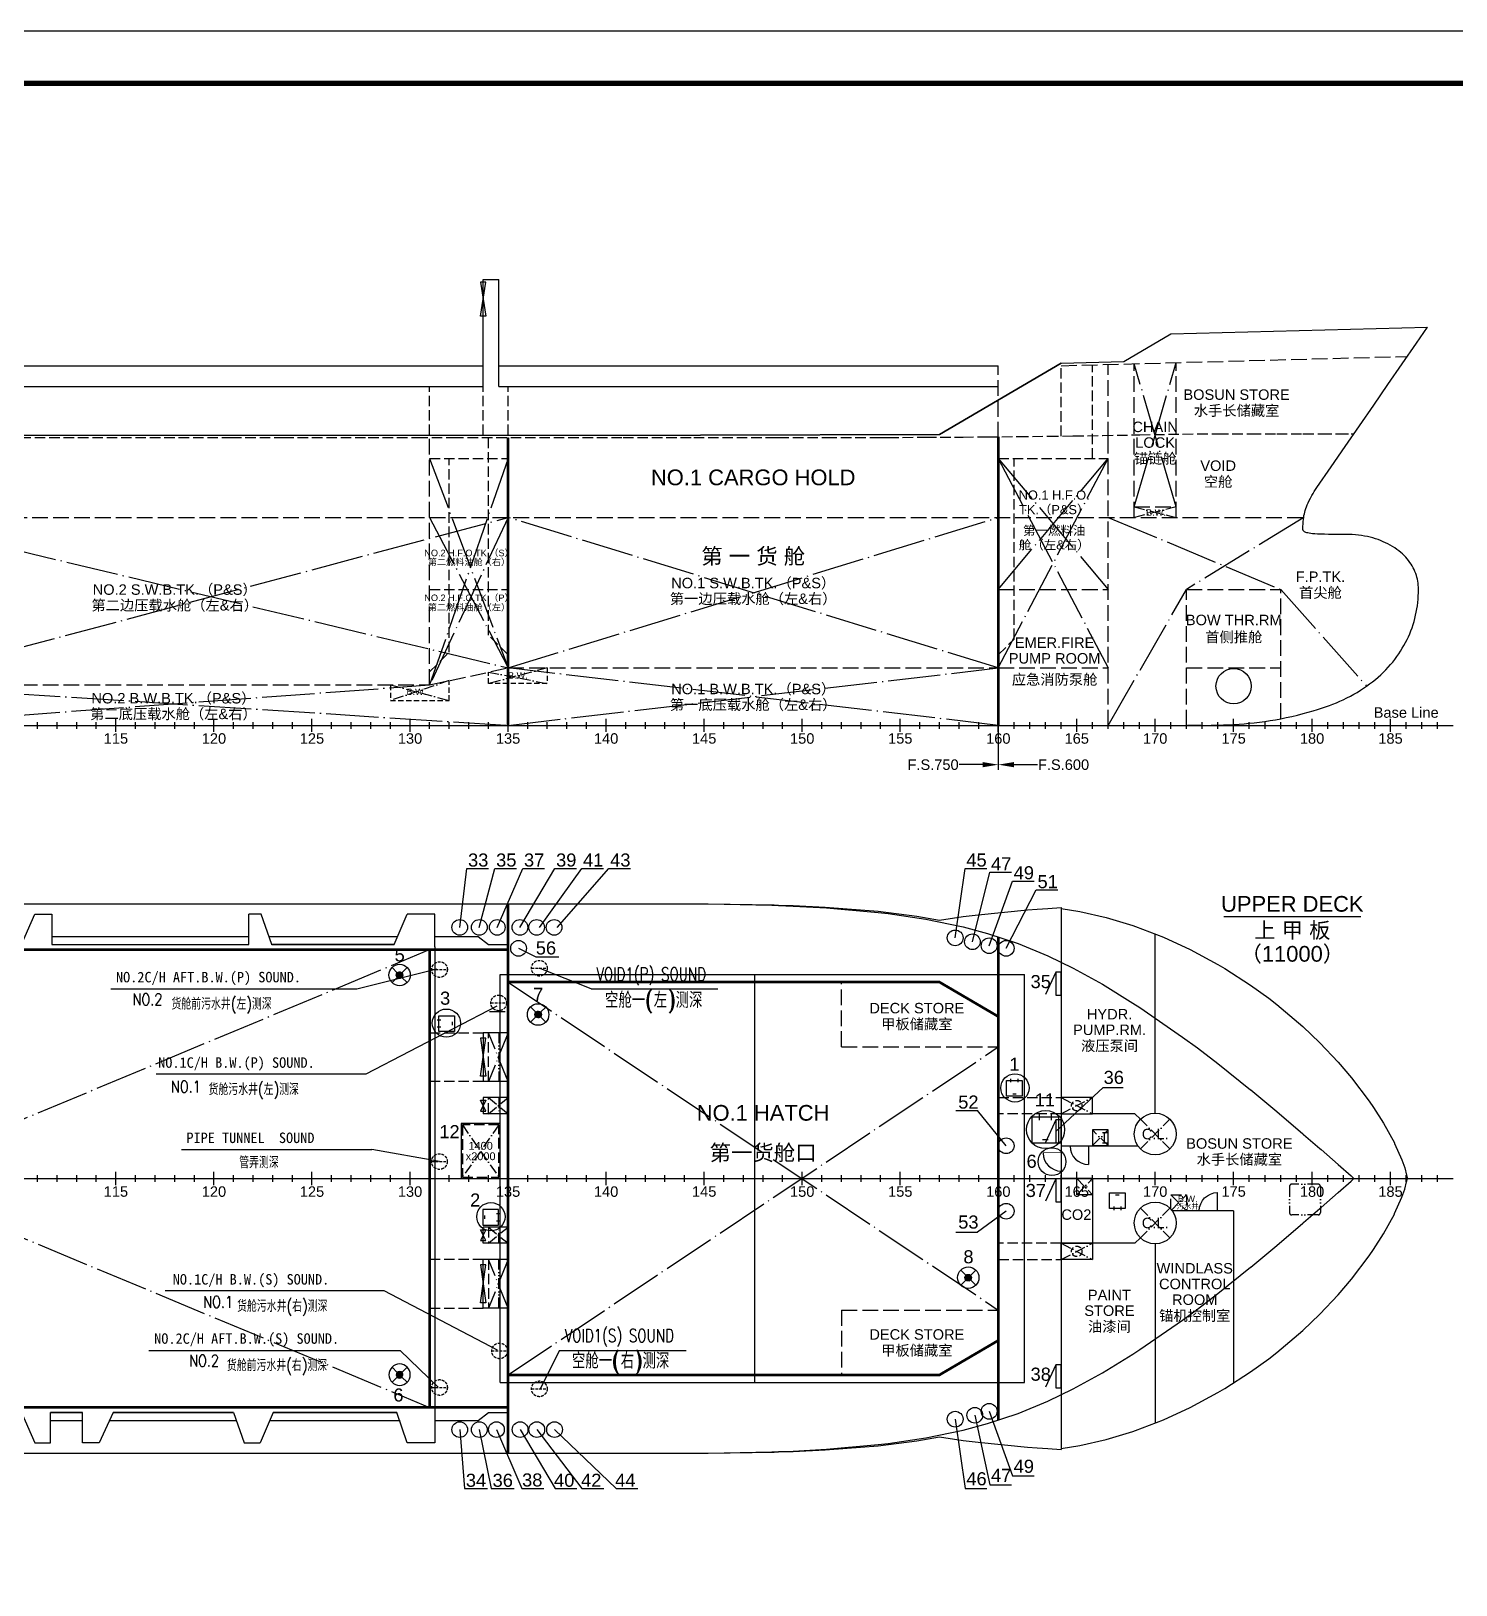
# Model space of a CAD drawing. Header units: millimetres. Extents: x 280824 to 534862, y -106960 to 12040.
# Drawn here: x 373047 to 427545, y -47460 to 11940 of the extents above; entities that cross this region are included whole.
import ezdxf
from ezdxf.enums import TextEntityAlignment as Align

# ---------------------------------------------------------------- set-up
doc = ezdxf.new("R2010")
doc.units = ezdxf.units.MM
doc.header["$LTSCALE"] = 200
for name, pattern in [('CENTER102', [3.1, 2, -0.5, 0.1, -0.5]), ('CENTER105', [6.65, 5, -0.75, 0.15, -0.75]), ('CENTER110', [12.2, 10, -1, 0.2, -1]), ('DASHED', [0.75, 0.5, -0.25]), ('DASHED101', [1.5, 1, -0.5]), ('DASHED102', [2.75, 2, -0.75]), ('DASHED103', [4, 3, -1]), ('PHANTOM102', [3.7, 2, -0.5, 0.1, -0.5, 0.1, -0.5]), ('PHANTOM110', [13.4, 10, -1, 0.2, -1, 0.2, -1])]:
    doc.linetypes.add(name, pattern=pattern)
for name, color, linetype in [('01CONTINUOUS', 2, 'Continuous'), ('02DASHED', 1, 'DASHED103'), ('03CENTER', 3, 'CENTER110'), ('04PHANTOM', 4, 'PHANTOM110'), ('11TEXTE', 4, 'Continuous'), ('12TEXTC', 6, 'Continuous'), ('13DIMENSION', 9, 'Continuous'), ('5', 6, 'Continuous'), ('DOOR', 6, 'Continuous'), ('G_DOOR_WINDOW', 3, 'Continuous'), ('G_STAIR_RAILING', 3, 'Continuous'), ('label', 4, 'Continuous'), ('MARKS', 130, 'Continuous'), ('PIPE', 100, 'Continuous'), ('S-P', 3, 'DASHED'), ('TEXTE', 140, 'Continuous'), ('VEN', 3, 'Continuous')]:
    doc.layers.add(name, color=color, linetype=linetype)
doc.layers.add('AM_0', color=7, linetype='Continuous', lineweight=30)
doc.styles.add('HZ', font='romans.shx', dxfattribs={"width": 0.8, "height": 4, "bigfont": 'hzdx.shx'})
doc.styles.add('ROMANT', font='ROMANT.shx', dxfattribs={"width": 0.9, "bigfont": 'hzdx.shx'})
doc.styles.add('SWISS721LIGHTBT', font='swissl.ttf')

# ---------------------------------------------------------------- blocks, each defined once
blk = doc.blocks.new('FRAME')
for p, q in [((81600, -125), (81600, 125)), ((82350, -125), (82350, 125)), ((83100, -125), (83100, 125)), ((83850, -125), (83850, 125)), ((84600, -250), (84600, 250)), ((85350, -125), (85350, 125)), ((86100, -125), (86100, 125)), ((86850, -125), (86850, 125)), ((87600, -125), (87600, 125)), ((88350, -250), (88350, 250)), ((89100, -125), (89100, 125)), ((89850, -125), (89850, 125)), ((90600, -125), (90600, 125)), ((91350, -125), (91350, 125)), ((92100, -250), (92100, 250)), ((92850, -125), (92850, 125)), ((93600, -125), (93600, 125)), ((94350, -125), (94350, 125)), ((95100, -125), (95100, 125)), ((95850, -250), (95850, 250)), ((96600, -125), (96600, 125)), ((97350, -125), (97350, 125)), ((98100, -125), (98100, 125)), ((98850, -125), (98850, 125)), ((99600, -250), (99600, 250)), ((100350, -125), (100350, 125)), ((101100, -125), (101100, 125)), ((101850, -125), (101850, 125)), ((102600, -125), (102600, 125)), ((103350, -250), (103350, 250)), ((104100, -125), (104100, 125)), ((104850, -125), (104850, 125)), ((105600, -125), (105600, 125)), ((106350, -125), (106350, 125)), ((107100, -250), (107100, 250)), ((107850, -125), (107850, 125)), ((108600, -125), (108600, 125)), ((109350, -125), (109350, 125)), ((110100, -125), (110100, 125)), ((110850, -250), (110850, 250)), ((111600, -125), (111600, 125)), ((112350, -125), (112350, 125)), ((113100, -125), (113100, 125)), ((113850, -125), (113850, 125)), ((114600, -250), (114600, 250)), ((115350, -125), (115350, 125)), ((116100, -125), (116100, 125)), ((116850, -125), (116850, 125)), ((117600, -125), (117600, 125)), ((118350, -250), (118350, 250)), ((118950, -125), (118950, 125)), ((119550, -125), (119550, 125)), ((120150, -125), (120150, 125)), ((120750, -125), (120750, 125)), ((121350, -250), (121350, 250)), ((121950, -125), (121950, 125)), ((122550, -125), (122550, 125)), ((123150, -125), (123150, 125)), ((123750, -125), (123750, 125)), ((124350, -250), (124350, 250)), ((124950, -125), (124950, 125)), ((125550, -125), (125550, 125)), ((126150, -125), (126150, 125)), ((126750, -125), (126750, 125)), ((127350, -250), (127350, 250)), ((127950, -125), (127950, 125)), ((128550, -125), (128550, 125)), ((129150, -125), (129150, 125)), ((129750, -125), (129750, 125)), ((130350, -250), (130350, 250)), ((130950, -125), (130950, 125)), ((131550, -125), (131550, 125)), ((132150, -125), (132150, 125)), ((132750, -125), (132750, 125)), ((133350, -250), (133350, 250)), ((133950, -125), (133950, 125)), ((134550, -125), (134550, 125)), ((135150, -125), (135150, 125))]:
    blk.add_line(p, q)
at = {"layer": '11TEXTE', "style": 'SWISS721LIGHTBT'}
for s, p in [('115', (84600, -500)), ('120', (88350, -500)), ('125', (92100, -500)), ('130', (95850, -500)), ('135', (99600, -500)), ('140', (103350, -500)), ('145', (107100, -500)), ('150', (110850, -500)), ('155', (114600, -500)), ('160', (118350, -500)), ('165', (121350, -500)), ('170', (124350, -500)), ('175', (127350, -500)), ('180', (130350, -500)), ('185', (133350, -500))]:
    blk.add_text(s, height=400, dxfattribs=at).set_placement(p, align=Align.MIDDLE)
blk = doc.blocks.new('T1-002')
blk.add_arc((-0.14, 0), 7, 90, 180)
at = {"layer": '5', "const_width": 0.3}
blk.add_lwpolyline([(0, 0), (0, 7)], dxfattribs=at)
blk = doc.blocks.new('T1-176')
at = {"layer": '5'}
for p, q in [((-3, -3), (-3, 3)), ((-3, 3), (3, 3)), ((0.65, 2.18), (-0.65, 2.18)), ((3, 3), (3, -3)), ((3, -3), (-3, -3)), ((-1.37, -2.26), (-1.37, -3.61)), ((1.37, -2.26), (1.37, -3.61))]:
    blk.add_line(p, q, dxfattribs=at)
blk = doc.blocks.new('HATCH600')
for p, q in [((74, 137), (-61, 137)), ((0, -300), (0, 300)), ((0, 300), (600, 300)), ((518, -65), (518, 65)), ((600, 300), (600, -300)), ((74, -137), (-61, -137)), ((600, -300), (0, -300))]:
    blk.add_line(p, q)
blk = doc.blocks.new('*X13')
at = {"color": 0}
for p, q in [((2132, 929.49), (2133.32, 930.82)), ((2132, 929.63), (2133.18, 930.82)), ((2132.01, 929.36), (2133.45, 930.8)), ((2132.02, 929.79), (2133.02, 930.8)), ((2132.03, 929.25), (2133.57, 930.78)), ((2132.07, 929.14), (2133.68, 930.75)), ((2132.07, 929.99), (2132.82, 930.74)), ((2132.11, 929.04), (2133.78, 930.71)), ((2132.16, 928.94), (2133.87, 930.66)), ((2132.21, 928.86), (2133.96, 930.6)), ((2132.23, 930.29), (2132.53, 930.59)), ((2132.27, 928.77), (2134.04, 930.55)), ((2132.33, 928.7), (2134.12, 930.48)), ((2132.41, 928.63), (2134.19, 930.41)), ((2132.48, 928.56), (2134.25, 930.33)), ((2132.57, 928.5), (2134.31, 930.25)), ((2132.65, 928.45), (2134.36, 930.16)), ((2132.75, 928.4), (2134.41, 930.07)), ((2132.85, 928.36), (2134.45, 929.96)), ((2132.96, 928.33), (2134.48, 929.85)), ((2133.08, 928.31), (2134.5, 929.74)), ((2133.21, 928.3), (2134.52, 929.61)), ((2133.35, 928.3), (2134.51, 929.46)), ((2133.52, 928.33), (2134.49, 929.3)), ((2133.72, 928.39), (2134.43, 929.09)), ((2134.08, 928.6), (2134.21, 928.74))]:
    blk.add_line(p, q, dxfattribs=at)
blk = doc.blocks.new('VEN')
at = {"layer": 'VEN'}
for p, q in [((-0.44, 0.45), (-1.42, 1.43)), ((0.45, 0.44), (1.44, 1.43)), ((-1.42, -1.43), (-0.44, -0.45)), ((1.44, -1.44), (0.45, -0.44))]:
    blk.add_line(p, q, dxfattribs=at)
for radius in [2.05, 0.63]:
    blk.add_circle((0, 0), radius, dxfattribs=at)
at = {"layer": 'VEN', "xscale": 0.5, "yscale": 0.5, "zscale": 0.5}
blk.add_blockref('*X13', (-1066.63, -464.78), dxfattribs=at)
blk = doc.blocks.new('DOOR_STEEL_1000')
at = {"color": 2}
blk.add_line((0, 0), (0, 1000), dxfattribs=at)
blk.add_arc((0, 0), 1000, 0, 90)
blk = doc.blocks.new('LADDER400')
for p, q in [((-180, 200), (0, 200)), ((-120, 200), (-120, -200)), ((-180, -200), (0, -200))]:
    blk.add_line(p, q)

msp = doc.modelspace()

# ---------------------------------------------------------------- linework, layer by layer
for p, q in [((390342, -1653), (390342, 2447)), ((390342, 2447), (390942, 2447)), ((390942, -1653), (390942, 2447)), ((343292, -853), (390342, -853)), ((390942, -853), (410042, -853)), ((312542, -1653), (390342, -1653)), ((390942, -1653), (410042, -1653)), ((287492, -14603), (427442, -14603)), ((372680, -22974), (373188, -21824)), ((373188, -21824), (373838, -21824)), ((373838, -21824), (373838, -22974)), ((381380, -22974), (381380, -21824)), ((381846, -21824), (381380, -21824)), ((382254, -22974), (381846, -21824)), ((386940, -22974), (387438, -21824)), ((373838, -22674), (381380, -22674)), ((373838, -22974), (381380, -22974)), ((382147, -22674), (387070, -22674)), ((386940, -22974), (382236, -22974)), ((382254, -22974), (386940, -22974)), ((388492, -22674), (390142, -22674)), ((390142, -22674), (390542, -22974)), ((390542, -22974), (391292, -22974)), ((385509, -24677), (388566, -23914)), ((390992, -24124), (411042, -24124)), ((390992, -39724), (390992, -24130)), ((394473, -24677), (392487, -23884)), ((400713, -24124), (400713, -39724)), ((411042, -39724), (411042, -24124)), ((385862, -27918), (390872, -25318)), ((391175, -25554), (390575, -25554)), ((388666, -31276), (386086, -30813)), ((287492, -31924), (427442, -31924)), ((386541, -36204), (390879, -38473)), ((387160, -38494), (388613, -39895)), ((393261, -38494), (392523, -39963)), ((390992, -39724), (411042, -39724)), ((372680, -40874), (373188, -42024)), ((373786, -42024), (373786, -40874)), ((375015, -42024), (375015, -40874)), ((376192, -40874), (375646, -42024)), ((380792, -40874), (376192, -40874)), ((380792, -40874), (381204, -42024)), ((382312, -40874), (381804, -42024)), ((387041, -40874), (382312, -40874)), ((382312, -40874), (387041, -40874)), ((387438, -42024), (387041, -40874)), ((390142, -41174), (390542, -40874)), ((390542, -40874), (391292, -40874)), ((373786, -41174), (375015, -41174)), ((376050, -41174), (380899, -41174)), ((382179, -41174), (387145, -41174)), ((386992, -41174), (387160, -41174)), ((388492, -41174), (390142, -41174)), ((373188, -42024), (373786, -42024)), ((375646, -42024), (375015, -42024)), ((381204, -42024), (381804, -42024))]:
    msp.add_line(p, q)
for points in [[(390442, 1047), (390242, 1047), (390442, 2347), (390242, 2347)], [(390442, -26553), (390242, -26553), (390442, -28010), (390242, -28010)], [(390242, -28929), (390442, -28929), (390242, -29348), (390442, -29348)], [(389492, -31924), (390992, -31924), (390992, -29824), (389492, -29824)], [(413642, -30667), (414242, -30667), (414242, -30067), (413642, -30067)], [(390242, -34300), (390442, -34300), (390242, -33881), (390442, -33881)], [(390442, -36676), (390242, -36676), (390442, -35219), (390242, -35219)]]:
    msp.add_lwpolyline(points, close=True)
for points in [[(389150, 1497, 0, 0, 0), (389650, 1497, 200, 0, 0), (390150, 1497, 0, 0, 0)], [(389150, 697, 0, 0, 0), (389650, 697, 200, 0, 0), (390150, 697, 0, 0, 0)], [(389192, -26898, 0, 0, 0), (389692, -26898, 200, 0, 0), (390192, -26898, 0, 0, 0)], [(389192, -27665, 0, 0, 0), (389692, -27665, 200, 0, 0), (390192, -27665, 0, 0, 0)], [(389192, -29139, 0, 0, 0), (389692, -29139, 200, 0, 0), (390192, -29139, 0, 0, 0)], [(389192, -34091, 0, 0, 0), (389692, -34091, 200, 0, 0), (390192, -34091, 0, 0, 0)], [(389192, -35564, 0, 0, 0), (389692, -35564, 200, 0, 0), (390192, -35564, 0, 0, 0)], [(389192, -36331, 0, 0, 0), (389692, -36331, 200, 0, 0), (390192, -36331, 0, 0, 0)]]:
    msp.add_lwpolyline(points, format="xyseb")
for points in [[(341292, -21424), (380692, -21424), (382692, -21424), (385942, -21424), (387825, -21424), (389192, -21424), (395692, -21424), (398395, -21424), (398942, -21426), (401377, -21473), (401632, -21483), (402192, -21507), (403472, -21577), (405442, -21750), (405832, -21795), (407272, -22007), (408692, -22302), (409630, -22555), (410798, -22945), (411942, -23416), (412908, -23880), (414032, -24497), (415192, -25215), (415451, -25384), (417092, -26515), (417656, -26924), (418442, -27531), (419692, -28529), (419699, -28534), (420692, -29359), (421692, -30219), (421715, -30239), (422342, -30772), (422392, -30815), (423042, -31386), (423535, -31824), (423645, -31924)], [(388492, -23065), (388492, -21824), (387438, -21824)], [(398395, -21424), (398657, -21424), (398942, -21425), (401463, -21464), (401632, -21470), (402192, -21491), (403417, -21550), (405442, -21709), (406927, -21896), (407792, -22043), (408692, -21912), (409265, -21839), (411163, -21659), (411533, -21631), (411942, -21600), (412442, -21563)], [(388492, -23065), (388492, -40783)], [(341292, -42424), (380692, -42424), (382692, -42424), (385942, -42424), (387825, -42424), (389192, -42424), (395692, -42424), (398395, -42424), (398942, -42422), (401377, -42376), (401632, -42365), (402192, -42341), (403472, -42271), (405442, -42098), (405832, -42053), (407272, -41841), (408692, -41546), (409630, -41293), (410798, -40903), (411942, -40432), (412908, -39968), (414032, -39351), (415192, -38633), (415451, -38464), (417092, -37333), (417656, -36924), (418442, -36317), (419692, -35319), (419699, -35314), (420692, -34489), (421692, -33629), (421715, -33609), (422342, -33076), (422392, -33033), (423042, -32462), (423535, -32024), (423645, -31924)], [(375015, -40874), (373786, -40874)], [(373786, -40874), (375015, -40874)], [(380792, -40874), (376192, -40874)], [(376192, -40874), (380792, -40874)], [(388492, -40783), (388492, -42024), (387438, -42024)], [(398395, -42424), (398657, -42424), (398942, -42424), (401463, -42384), (401632, -42378), (402192, -42357), (403417, -42299), (405442, -42139), (406927, -41952), (407792, -41805), (408692, -41937), (409265, -42009), (411163, -42189), (411533, -42217), (411942, -42248), (412442, -42285)]]:
    msp.add_lwpolyline(points)
at = {"color": 2}
for centre in [(389442, -22324), (390192, -22324), (390877, -22324), (391746, -22324), (392384, -22324), (393052, -22324), (408392, -22724), (391692, -23124), (409052, -22874), (409692, -23024), (410342, -23124), (410342, -30674), (410342, -33174), (408392, -41124), (409142, -40974), (409692, -40824), (389442, -41524), (390192, -41524), (390848, -41524), (391752, -41524), (392390, -41524), (393068, -41524)]:
    msp.add_circle(centre, 300, dxfattribs=at)
at = {"linetype": 'DASHED101'}
for centre in [(413042, -29139), (413042, -34710)]:
    msp.add_circle(centre, 200, dxfattribs=at)
at = {"layer": '01CONTINUOUS'}
for p, q in [((416642, 361), (426462, 626)), ((414842, -688), (416642, 361)), ((412442, -753), (414842, -688)), ((308792, -3503), (398657, -3503)), ((298292, -14603), (417272, -14603)), ((417786, -14602), (417272, -14603)), ((412442, -21563), (412442, -42281)), ((423912, -21924), (418662, -21924)), ((416042, -29424), (416042, -22576)), ((390342, -26353), (390342, -28210)), ((391292, -26353), (390342, -26353)), ((391292, -28210), (390342, -28210)), ((390342, -28829), (390342, -29448)), ((391292, -28829), (390342, -28829)), ((391292, -29448), (390342, -29448)), ((415266, -29448), (413642, -29448)), ((415476, -29658), (415266, -29448)), ((415389, -30686), (412442, -30686)), ((413642, -31924), (412442, -31924)), ((413042, -32543), (413042, -31924)), ((413642, -31924), (413642, -34400)), ((413642, -32543), (413042, -32543)), ((419042, -33162), (416695, -33162)), ((419042, -33162), (419042, -39734)), ((390342, -34400), (390342, -33781)), ((391292, -33781), (390342, -33781)), ((391292, -34400), (390342, -34400)), ((415266, -34400), (412442, -34400)), ((415476, -34190), (415266, -34400)), ((416042, -34424), (416042, -41272)), ((390342, -36876), (390342, -35019)), ((391292, -35019), (390342, -35019)), ((391292, -36876), (390342, -36876))]:
    msp.add_line(p, q, dxfattribs=at)
at = {"layer": '01CONTINUOUS', "linetype": 'PHANTOM102'}
for p, q in [((390942, -26353), (390942, -28210)), ((390942, -28829), (390942, -29448)), ((390942, -34400), (390942, -33781)), ((390942, -36876), (390942, -35019))]:
    msp.add_line(p, q, dxfattribs=at)
at = {"layer": '01CONTINUOUS'}
for points in [[(421692, -7103), (421693, -6998), (421697, -6902), (421702, -6814), (421710, -6732), (421721, -6656), (421733, -6583), (421748, -6514), (421764, -6447), (421782, -6383), (421803, -6315), (421828, -6246), (421857, -6173), (421891, -6095), (421932, -6010), (421982, -5913), (422032, -5820), (422080, -5736), (422127, -5659), (422174, -5585), (422222, -5513), (422767, -4724), (423312, -3935), (423856, -3146), (424401, -2358), (424946, -1569), (425491, -780), (426035, 9), (426462, 626)], [(407792, -3484), (407792, -3484), (412442, -753), (412442, -753), (407792, -3484)], [(398657, -3503), (398657, -3503), (407792, -3484), (407792, -3484), (398657, -3503)], [(426112, -9403), (426110, -9324), (426106, -9246), (426098, -9169), (426086, -9092), (426072, -9016), (426054, -8941), (426032, -8866), (426007, -8792), (425979, -8719), (425947, -8647), (425912, -8576), (425873, -8506), (425831, -8437), (425785, -8369), (425735, -8302), (425682, -8237), (425625, -8173), (425564, -8110), (425500, -8049), (425432, -7989), (425360, -7931), (425284, -7874), (425204, -7820), (425121, -7767), (425033, -7716), (424942, -7667), (424851, -7621), (424758, -7579), (424663, -7539), (424567, -7502), (424468, -7468), (424367, -7437), (424263, -7410), (424157, -7385), (424048, -7363), (423935, -7345), (423820, -7330), (423700, -7318), (423577, -7310), (423449, -7304), (423317, -7303), (423072, -7302), (422859, -7301), (422673, -7299), (422512, -7296), (422373, -7292), (422254, -7287), (422152, -7281), (422065, -7274), (421992, -7266), (421931, -7256), (421880, -7247), (421838, -7236), (421803, -7225), (421776, -7213), (421754, -7202), (421736, -7190), (421723, -7178), (421713, -7166), (421705, -7155), (421700, -7144), (421696, -7134), (421694, -7125), (421693, -7117), (421692, -7109), (421692, -7103)], [(417786, -14602), (417914, -14601), (418182, -14598), (418426, -14594), (418651, -14587), (418862, -14578), (419062, -14567), (419255, -14554), (419441, -14539), (419622, -14523), (419825, -14502), (420028, -14477), (420231, -14450), (420434, -14419), (420639, -14384), (420845, -14346), (421054, -14304), (421266, -14258), (421482, -14207), (421702, -14153), (421899, -14101), (422081, -14051), (422250, -14001), (422409, -13950), (422560, -13899), (422703, -13847), (422841, -13793), (422975, -13738), (423105, -13681), (423232, -13623), (423370, -13555), (423506, -13485), (423637, -13413), (423766, -13339), (423891, -13262), (424012, -13183), (424130, -13101), (424245, -13018), (424357, -12932), (424465, -12845), (424569, -12755), (424670, -12664), (424768, -12571), (424863, -12475), (424954, -12379), (425041, -12280), (425125, -12180), (425206, -12078), (425283, -11975), (425357, -11870), (425427, -11764), (425494, -11656), (425557, -11547), (425617, -11437), (425674, -11325), (425727, -11212), (425777, -11098), (425823, -10983), (425866, -10867), (425905, -10750), (425941, -10631), (425974, -10512), (426003, -10392), (426028, -10271), (426051, -10149), (426069, -10027), (426085, -9903), (426097, -9779), (426105, -9654), (426110, -9529), (426112, -9403)], [(412442, -21600), (413164, -21718), (414166, -21942), (415192, -22252), (415293, -22287), (416354, -22697), (417386, -23175), (418442, -23745), (418703, -23897), (419692, -24529), (420389, -25034), (420692, -25271), (421692, -26116), (422342, -26734), (423042, -27471), (423552, -28072), (424224, -28967), (424392, -29211), (424771, -29803), (425192, -30566), (425201, -30585), (425481, -31209), (425586, -31516), (425659, -31791), (425688, -31924)], [(412442, -42248), (413164, -42131), (414166, -41906), (415192, -41596), (415293, -41561), (416354, -41151), (417386, -40673), (418442, -40103), (418703, -39951), (419692, -39319), (420389, -38814), (420692, -38577), (421692, -37732), (422342, -37114), (423042, -36377), (423552, -35776), (424224, -34881), (424392, -34637), (424771, -34045), (425192, -33282), (425201, -33264), (425481, -32639), (425586, -32332), (425659, -32057), (425688, -31924)]]:
    msp.add_lwpolyline(points, dxfattribs=at)
for points in [[(412442, -29448), (413642, -29448), (413642, -28829), (412442, -28829)], [(412442, -34400), (413642, -34400), (413642, -35019), (412442, -35019)]]:
    msp.add_lwpolyline(points, close=True, dxfattribs=at)
at = {"layer": '01CONTINUOUS', "linetype": 'Continuous'}
msp.add_circle((419042, -13103), 675, dxfattribs=at)
at = {"layer": '01CONTINUOUS'}
for centre in [(416042, -30224), (416042, -33624)]:
    msp.add_circle(centre, 800, dxfattribs=at)
at = {"layer": '02DASHED'}
for p, q in [((412442, -853), (425688, -495)), ((388292, -13053), (388292, -3603)), ((391292, -14603), (391292, -3603)), ((410042, -14603), (410042, -3603)), ((414242, -14603), (414242, -3603)), ((316292, -6653), (421721, -6653)), ((410042, -9403), (414242, -9403)), ((417242, -9403), (420842, -9403)), ((417242, -14603), (417242, -9403)), ((420842, -14347), (420842, -9403)), ((388292, -13053), (391292, -12403)), ((391292, -12403), (410042, -12403)), ((346292, -13053), (388292, -13053)), ((391292, -42424), (391292, -21424)), ((316292, -23174), (391292, -23174)), ((388292, -40674), (388292, -23174)), ((391292, -24416), (407792, -24416)), ((404042, -26896), (404042, -24416)), ((407792, -24416), (410042, -25734)), ((410042, -38114), (410042, -25734)), ((404042, -26896), (410042, -26896)), ((404042, -36952), (404042, -39432)), ((404042, -36952), (410042, -36952)), ((407792, -39432), (410042, -38114)), ((391292, -39432), (407792, -39432)), ((316292, -40674), (391292, -40674))]:
    msp.add_line(p, q, dxfattribs=at)
at = {"layer": '02DASHED', "color": 6}
for p, q in [((410042, -3603), (410042, -853)), ((414242, -3603), (414242, -804)), ((415242, -6653), (415242, -777)), ((416842, -6653), (416842, -734)), ((415242, -6253), (416842, -6253)), ((410042, -12403), (414242, -12403)), ((417242, -12403), (420842, -12403))]:
    msp.add_line(p, q, dxfattribs=at)
at = {"layer": '02DASHED', "color": 6, "linetype": 'DASHED102'}
for p, q in [((412442, -3542), (412442, -853)), ((413642, -4403), (413642, -837)), ((388292, -3503), (388292, -1653)), ((390342, -3503), (390342, -1653)), ((391292, -3503), (391292, -1653)), ((390542, -11153), (390542, -3603)), ((388292, -4403), (391292, -4403)), ((389042, -11803), (389042, -4403)), ((410042, -4403), (414242, -4403)), ((410642, -11303), (410642, -4403)), ((388292, -9403), (391292, -9403)), ((391292, -11903), (390542, -11153)), ((388292, -12553), (389042, -11803)), ((410042, -11903), (410642, -11303)), ((388292, -26353), (390342, -26353)), ((390542, -28210), (390542, -26353)), ((390342, -28210), (388292, -28210)), ((390542, -29448), (390542, -28829)), ((410042, -28829), (412442, -28829)), ((412442, -29448), (410042, -29448)), ((390542, -33781), (390542, -34400)), ((412442, -34400), (410042, -34400)), ((390342, -35019), (388292, -35019)), ((390542, -35019), (390542, -36876)), ((410042, -35019), (412442, -35019)), ((388292, -36876), (390342, -36876))]:
    msp.add_line(p, q, dxfattribs=at)
at = {"layer": '02DASHED', "linetype": 'DASHED102'}
msp.add_lwpolyline([(341292, -3603), (380692, -3603), (382692, -3603), (385942, -3603), (387825, -3603), (389192, -3603), (395692, -3603), (398395, -3603), (398942, -3603), (401377, -3601), (401632, -3601), (402192, -3600), (403472, -3599), (405442, -3594), (405832, -3593), (407272, -3587), (408692, -3579), (409630, -3572), (410798, -3561), (411942, -3548), (412908, -3536), (414032, -3519), (415192, -3499), (415451, -3495), (417092, -3464), (417656, -3453), (418442, -3453), (419692, -3453), (419699, -3453), (420692, -3453), (421692, -3453), (421715, -3453), (422342, -3453), (422392, -3453), (423042, -3453), (423535, -3453), (423645, -3453)], dxfattribs=at)
at = {"layer": '02DASHED', "const_width": 100}
for points in [[(391292, -14603), (391292, -3603)], [(410042, -3568), (410042, -14603)], [(391292, -21424), (391292, -42424)], [(391292, -23174), (316292, -23174)], [(388292, -23174), (388292, -40674)], [(410042, -22693), (410042, -41155)], [(391292, -24416), (407792, -24416), (410042, -25734)], [(391292, -39432), (407792, -39432), (410042, -38114)], [(391292, -40674), (316292, -40674)]]:
    msp.add_lwpolyline(points, dxfattribs=at)
at = {"layer": '02DASHED', "color": 6, "linetype": 'DASHED101'}
for points in [[(392792, -12403), (392792, -13003), (390542, -13003), (390542, -12565)], [(386792, -13053), (386792, -13653), (389042, -13653), (389042, -12890)]]:
    msp.add_lwpolyline(points, dxfattribs=at)
at = {"layer": '02DASHED', "color": 6, "linetype": 'DASHED102'}
msp.add_lwpolyline([(389542, -31874), (390942, -31874), (390942, -29874), (389542, -29874)], close=True, dxfattribs=at)
msp.add_lwpolyline([(416642, -33095), (416642, -32543), (417242, -32543), (417242, -33162), (416695, -33162)], dxfattribs=at)
at = {"layer": '03CENTER'}
for p, q in [((415242, -6253), (416842, -734)), ((416842, -6253), (415242, -777)), ((391292, -4403), (388292, -13053)), ((388292, -4403), (391292, -12403)), ((410042, -4403), (414242, -12403)), ((410042, -12403), (414242, -4403)), ((410042, -9403), (414242, -4403)), ((410042, -4403), (414242, -9403)), ((367292, -6653), (391292, -12403)), ((367292, -13053), (391292, -6653)), ((391292, -6653), (388292, -13053)), ((388292, -6653), (391292, -12403)), ((410042, -12403), (391292, -6653)), ((391292, -12403), (410042, -6653)), ((414242, -6653), (420842, -9403)), ((421721, -6653), (417242, -9403)), ((414242, -14603), (417242, -9403)), ((420842, -9403), (424130, -13101)), ((391292, -14603), (410042, -12403)), ((410042, -14603), (391292, -12403)), ((367292, -14603), (388292, -13053)), ((367292, -13053), (391292, -14603)), ((346292, -40674), (388292, -23174)), ((346292, -23174), (388292, -40674)), ((391292, -24416), (410042, -36952)), ((391292, -39432), (410042, -26896))]:
    msp.add_line(p, q, dxfattribs=at)
at = {"layer": '03CENTER', "linetype": 'CENTER102'}
for p, q in [((415242, -6253), (416842, -6653)), ((416842, -6253), (415242, -6653)), ((392792, -12403), (390542, -13003)), ((389042, -12890), (386792, -13653)), ((386792, -13053), (389042, -13653)), ((390542, -12565), (392792, -13003)), ((390542, -28829), (391292, -29448)), ((390542, -29448), (391292, -28829)), ((412442, -29448), (413642, -28829)), ((412442, -28829), (413642, -29448)), ((415476, -30790), (416608, -29658)), ((416608, -30790), (415476, -29658)), ((390942, -29874), (389542, -31874)), ((389542, -29874), (390942, -31874)), ((414242, -30667), (413642, -30067)), ((413642, -30667), (414242, -30067)), ((413042, -31924), (413642, -32543)), ((413042, -32543), (413642, -31924)), ((416642, -32543), (417242, -33162)), ((416672, -33131), (417242, -32543)), ((415476, -33058), (416608, -34190)), ((416608, -33058), (415476, -34190)), ((390542, -33781), (391292, -34400)), ((390542, -34400), (391292, -33781)), ((412442, -34400), (413642, -35019)), ((412442, -35019), (413642, -34400))]:
    msp.add_line(p, q, dxfattribs=at)
at = {"layer": '03CENTER', "linetype": 'CENTER105'}
for p, q in [((391292, -28210), (390542, -26353)), ((391292, -26353), (390542, -28210)), ((391292, -35019), (390542, -36876)), ((391292, -36876), (390542, -35019))]:
    msp.add_line(p, q, dxfattribs=at)
at = {"layer": '04PHANTOM', "linetype": 'PHANTOM102'}
for p, q in [((421180, -32228), (421180, -33228)), ((422270, -32138), (421270, -32138)), ((422360, -32228), (422360, -33228)), ((422270, -33318), (421270, -33318))]:
    msp.add_line(p, q, dxfattribs=at)
for centre, start, end in [((421270, -32228), 90, 180), ((422270, -32228), 0, 90), ((421270, -33228), 180, 270), ((422270, -33228), 270, 0)]:
    msp.add_arc(centre, 90, start, end, dxfattribs=at)
at = {"layer": '11TEXTE'}
for p, q in [((412242, -30124), (414055, -28450)), ((414055, -28450), (414819, -28450))]:
    msp.add_line(p, q, dxfattribs=at)
at = {"layer": '13DIMENSION'}
for p, q in [((410042, -14603), (410042, -16303)), ((409442, -16103), (408547, -16103)), ((410642, -16103), (411537, -16103))]:
    msp.add_line(p, q, dxfattribs=at)
for points in [[(409442, -16003), (409442, -16203), (410042, -16103)], [(410642, -16003), (410642, -16203), (410042, -16103)]]:
    msp.add_solid(points, dxfattribs=at)
at = {"layer": 'AM_0'}
for p, q in [((534762, 11940), (280924, 11940)), ((412442, -30939), (412442, -31639))]:
    msp.add_line(p, q, dxfattribs=at)
at = {"layer": 'AM_0', "const_width": 200}
msp.add_lwpolyline([(285924, 9940), (285924, -104860), (532762, -104860), (532762, 9940), (285824, 9940)], dxfattribs=at)
at = {"layer": 'DOOR'}
for centre, radius in [((388932, -25984), 540), ((410679, -28462), 540), ((411850, -30054), 729), ((412095, -31281), 529), ((390634, -33384), 540)]:
    msp.add_circle(centre, radius, dxfattribs=at)
at = {"layer": 'label'}
for p, q in [((376092, -24677), (385509, -24677)), ((394473, -24677), (399314, -24677)), ((377832, -27918), (385862, -27918)), ((378805, -30813), (386086, -30813)), ((378179, -36204), (386541, -36204)), ((377546, -38494), (387160, -38494)), ((393261, -38494), (398099, -38494))]:
    msp.add_line(p, q, dxfattribs=at)
at = {"layer": 'MARKS', "color": 4}
for p, q in [((389442, -22324), (389714, -20068)), ((389442, -22324), (389714, -20068)), ((389714, -20068), (390544, -20068)), ((389714, -20068), (390544, -20068)), ((390192, -22324), (390787, -20068)), ((390787, -20068), (391617, -20068)), ((390877, -22324), (391853, -20068)), ((391746, -22324), (393082, -20068)), ((391853, -20068), (392683, -20068)), ((392496, -22324), (394110, -20068)), ((393082, -20068), (393911, -20068)), ((393164, -22324), (395149, -20068)), ((394113, -20068), (394942, -20068)), ((395149, -20068), (395979, -20068)), ((408392, -22724), (408772, -20068)), ((408772, -20068), (409602, -20068)), ((409052, -22874), (409717, -20218)), ((409692, -23024), (410582, -20554)), ((409717, -20218), (410547, -20218)), ((410582, -20554), (411412, -20554)), ((410342, -23124), (411494, -20894)), ((411494, -20894), (412324, -20894)), ((408413, -29320), (409242, -29320)), ((410342, -30674), (409242, -29320)), ((410342, -33174), (409242, -33973)), ((408413, -33973), (409242, -33973)), ((409142, -40974), (409717, -43630)), ((409692, -40824), (410582, -43294)), ((389442, -41524), (389626, -43780)), ((390192, -41524), (390648, -43780)), ((390848, -41524), (391824, -43780)), ((391752, -41524), (393087, -43780)), ((392390, -41524), (394115, -43780)), ((393068, -41524), (395421, -43780)), ((408392, -41124), (408772, -43780)), ((410582, -43294), (411412, -43294)), ((389626, -43780), (390506, -43780)), ((390648, -43780), (391528, -43780)), ((391824, -43780), (392654, -43780)), ((393087, -43780), (393917, -43780)), ((394118, -43780), (394948, -43780)), ((395421, -43780), (396251, -43780)), ((408772, -43780), (409602, -43780)), ((409717, -43630), (410547, -43630))]:
    msp.add_line(p, q, dxfattribs=at)
at = {"layer": 'MARKS'}
for p, q in [((391692, -23124), (392351, -23449)), ((392351, -23449), (393238, -23449))]:
    msp.add_line(p, q, dxfattribs=at)
at = {"layer": 'PIPE'}
for p, q in [((412242, -24033), (411848, -24894)), ((412242, -29681), (411848, -30543)), ((412242, -31931), (411848, -32793)), ((412242, -39041), (411848, -39903))]:
    msp.add_line(p, q, dxfattribs=at)
for points in [[(412242, -24039), (412242, -24913), (412442, -24913), (412442, -24039)], [(412242, -29687), (412242, -30561), (412442, -30561), (412442, -29687)], [(412242, -31937), (412242, -32811), (412442, -32811), (412442, -31937)], [(412242, -39047), (412242, -39921), (412442, -39921), (412442, -39047)]]:
    msp.add_lwpolyline(points, close=True, dxfattribs=at)
at = {"layer": 'S-P'}
for p, q in [((388370, -23935), (388970, -23935)), ((392187, -23884), (392787, -23884)), ((390632, -25211), (391232, -25211)), ((388366, -31276), (388966, -31276)), ((390665, -38514), (391265, -38514)), ((388370, -39913), (388970, -39913)), ((392187, -39964), (392787, -39964))]:
    msp.add_line(p, q, dxfattribs=at)
for centre in [(388670, -23935), (392487, -23884), (390932, -25211), (388666, -31276), (390965, -38514), (388670, -39913), (392487, -39964)]:
    msp.add_circle(centre, 300, dxfattribs=at)

# ---------------------------------------------------------------- block references
for p in [(291692, -14603), (291692, -31924)]:
    msp.add_blockref('FRAME', p)
for name, p, xscale, yscale, zscale, rotation in [('T1-176', (388942, -26003), 100, 100, 100, 270), ('T1-176', (410660, -28472), 100, 100, 100, 180), ('T1-002', (412442, -30939), 98.028147712379, 98.028147712379, 98.02814771236584, 90), ('T1-176', (390624, -33404), -100, 100, 100, 90)]:
    msp.add_blockref(name, p, dxfattribs=dict(xscale=xscale, yscale=yscale, zscale=zscale, rotation=rotation))
at = {"xscale": 100, "yscale": 100, "zscale": 100}
msp.add_blockref('T1-176', (414593, -32774), dxfattribs=at)
at = {"layer": 'G_DOOR_WINDOW', "xscale": 0.6999999999534339, "yscale": 0.7000000000116415, "zscale": 0.7, "rotation": 180}
msp.add_blockref('DOOR_STEEL_1000', (413488, -30686), dxfattribs=at)
at = {"layer": 'G_DOOR_WINDOW', "xscale": -0.6999999999534339, "yscale": 0.7000000000116415, "zscale": 0.7}
msp.add_blockref('DOOR_STEEL_1000', (418428, -33162), dxfattribs=at)
at = {"layer": 'G_STAIR_RAILING', "xscale": 1.666666666656965, "yscale": 1.666666666656965, "zscale": 1.666666666666666, "rotation": 270}
msp.add_blockref('HATCH600', (411842, -29567), dxfattribs=at)
at = {"layer": 'G_STAIR_RAILING'}
msp.add_blockref('LADDER400', (414205, -30360), dxfattribs=at)
at = {"layer": 'MARKS', "xscale": 200, "yscale": 200, "zscale": 200}
for p in [(387142, -24146), (392442, -25654), (408892, -35714)]:
    msp.add_blockref('VEN', p, dxfattribs=at)
at = {"layer": 'MARKS', "xscale": -200, "yscale": 200, "zscale": 200, "rotation": 180}
msp.add_blockref('VEN', (387142, -39424), dxfattribs=at)

# ---------------------------------------------------------------- texts
at = {"style": 'ROMANT', "width": 0.9}
for s, p in [('空舱一(左)测深', (395001, -25403)), ('空舱一(右)测深', (393734, -39192))]:
    msp.add_text(s, height=600, dxfattribs=at).set_placement(p)
at = {"layer": '11TEXTE', "style": 'SWISS721LIGHTBT'}
for s, height, p in [('BOSUN STORE', 400, (419155, -1957)), ('CHAIN', 400, (416040, -3190)), ('LOCK', 400, (416040, -3790)), ('VOID', 400, (418451, -4674)), ('NO.1 CARGO HOLD', 600, (400667, -5121)), ('NO.1 H.F.O.', 350, (412180, -5797)), ('TK.（P&S）', 350, (412180, -6347)), ('B.W.', 250, (416071, -6466)), ('NO.2 H.F.O.TK.（S）', 250, (389796, -8003)), ('NO.1 S.W.B.TK.（P&S）', 400, (400667, -9153)), ('F.P.TK.', 400, (422363, -8918)), ('NO.2 S.W.B.TK.（P&S）', 400, (378542, -9403)), ('NO.2 H.F.O.TK.（P）', 250, (389796, -9717)), ('BOW THR.RM', 400, (419046, -10572)), ('EMER.FIRE', 400, (412195, -11439)), ('PUMP ROOM', 400, (412195, -12039)), ('B.W.', 250, (391667, -12696)), ('NO.1 B.W.B.TK.（P&S）', 400, (400667, -13203)), ('NO.2 B.W.B.TK.（P&S）', 400, (378492, -13556)), ('B.W.', 250, (387783, -13317)), ('Base Line', 400, (425642, -14103)), ('F.S.750', 400, (407547, -16103)), ('F.S.600', 400, (412537, -16103)), ('UPPER DECK', 600, (421287, -21424)), ('（11000）', 600, (421287, -23324)), ('DECK STORE', 400, (406926, -25410)), ('HYDR.', 400, (414297, -25642)), ('PUMP.RM.', 400, (414297, -26242)), ('NO.1 HATCH', 600, (401045, -29413)), ('C.L.', 400, (416042, -30224)), ('1400', 300, (390242, -30674)), ('BOSUN STORE', 400, (419261, -30585)), ('x2000', 300, (390242, -31074)), ('B.W.', 250, (417285, -32702)), ('CO2', 400, (413028, -33304)), ('C.L.', 400, (416042, -33624)), ('WINDLASS', 400, (417555, -35355)), ('PAINT', 400, (414291, -36376)), ('CONTROL', 400, (417555, -35955)), ('STORE', 400, (414291, -36976)), ('ROOM', 400, (417555, -36555)), ('DECK STORE', 400, (406926, -37885))]:
    msp.add_text(s, height=height, dxfattribs=at).set_placement(p, align=Align.MIDDLE)
for s, p in [('33', (389761, -19999)), ('35', (390834, -19999)), ('37', (391900, -19999)), ('39', (393128, -19999)), ('41', (394159, -19999)), ('43', (395196, -19999)), ('45', (408819, -19999)), ('47', (409764, -20149)), ('49', (410629, -20485)), ('51', (411541, -20825)), ('5', (386952, -23626)), ('56', (392351, -23360)), ('35', (411276, -24646)), ('3', (388691, -25280)), ('7', (392252, -25134)), ('1', (410466, -27806)), ('36', (414069, -28308)), ('52', (408508, -29251)), ('11', (411435, -29170)), ('12', (388663, -30384)), ('6', (411121, -31513)), ('2', (389840, -32997)), ('37', (411088, -32631)), ('53', (408508, -33837)), ('8', (408706, -35166)), ('38', (411276, -39654)), ('6', (386903, -40449)), ('49', (410629, -43175)), ('34', (389677, -43710)), ('36', (390699, -43710)), ('38', (391828, -43697)), ('40', (393050, -43710)), ('42', (394084, -43710)), ('44', (395388, -43710)), ('46', (408819, -43652)), ('47', (409764, -43520))]:
    msp.add_text(s, height=500, dxfattribs=at).set_placement(p)
at = {"layer": '11TEXTE'}
for s, p in [('NO.2C/H AFT.B.W.(P) SOUND.', (376295, -24545)), ('NO.1C/H B.W.(P) SOUND.', (377909, -27812)), ('PIPE TUNNEL  SOUND', (378989, -30688)), ('NO.1C/H B.W.(S) SOUND.', (378466, -36098)), ('NO.2C/H AFT.B.W.(S) SOUND.', (377756, -38362))]:
    msp.add_text(s, height=400, dxfattribs=at).set_placement(p, align=Align.BOTTOM_LEFT)
at = {"layer": '11TEXTE', "style": 'HZ', "width": 0.8}
for s, p in [('NO.2', (376929, -25438)), ('NO.1', (378398, -28773)), ('NO.1', (379631, -37002)), ('NO.2', (379093, -39250))]:
    msp.add_text(s, height=450, dxfattribs=at).set_placement(p, align=Align.BOTTOM_LEFT)
for s, p in [('货舱前污水井(左)测深', (378416, -25470)), ('货舱污水井(左)测深', (379836, -28737)), ('管弄测深', (381008, -31533)), ('货舱污水井(右)测深', (380926, -37023)), ('货舱前污水井(右)测深', (380537, -39287))]:
    msp.add_text(s, height=450, dxfattribs=at).set_placement(p)
at = {"layer": '12TEXTC', "style": 'SWISS721LIGHTBT'}
for s, height, p in [('水手长储藏室', 400, (419155, -2557)), ('锚链舱', 400, (416040, -4390)), ('空舱', 400, (418451, -5274)), ('第一燃料油', 350, (412180, -7143)), ('舱（左&右）', 350, (412180, -7693)), ('第二燃料油舱（右）', 250, (389796, -8350)), ('第 一 货 舱', 600, (400667, -8121)), ('第一边压载水舱（左&右）', 400, (400667, -9753)), ('首尖舱', 400, (422363, -9518)), ('第二边压载水舱（左&右）', 400, (378542, -10003)), ('第二燃料油舱（左）', 250, (389796, -10082)), ('首侧推舱', 400, (419046, -11218)), ('应急消防泵舱', 400, (412195, -12839)), ('第一底压载水舱（左&右）', 400, (400667, -13803)), ('第二底压载水舱（左&右）', 400, (378492, -14156)), ('上 甲 板', 600, (421287, -22424)), ('甲板储藏室', 400, (406926, -26010)), ('液压泵间', 400, (414297, -26842)), ('第一货舱口', 600, (401045, -30924)), ('水手长储藏室', 400, (419261, -31185)), ('污水井', 200, (417285, -32982)), ('油漆间', 400, (414291, -37576)), ('锚机控制室', 400, (417555, -37155)), ('甲板储藏室', 400, (406926, -38485))]:
    msp.add_text(s, height=height, dxfattribs=at).set_placement(p, align=Align.MIDDLE)
at = {"layer": 'TEXTE', "style": 'HZ', "width": 0.75}
for s, p in [('VOID1(P) SOUND', (394667, -24511)), ('VOID1(S) SOUND', (393455, -38328))]:
    msp.add_text(s, height=500, dxfattribs=at).set_placement(p, align=Align.BOTTOM_LEFT)

doc.saveas('drawing.dxf')
